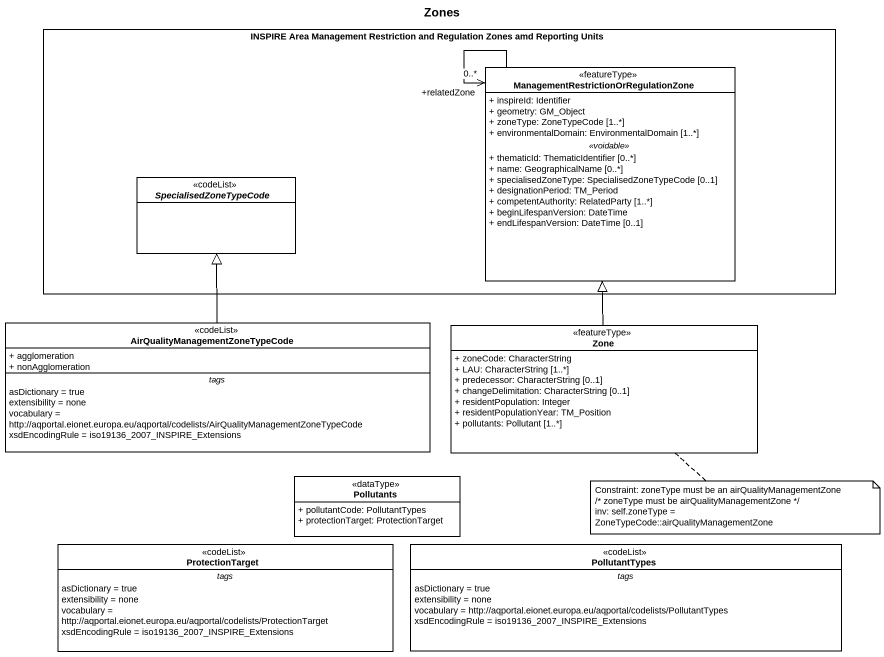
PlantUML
@startuml
title Zones
hide circle
hide empty members
skinparam classAttributeIconSize 0
rectangle "INSPIRE Area Management Restriction and Regulation Zones amd Reporting Units" as INSPIRE_Area_Management {
  class "ManagementRestrictionOrRegulationZone" as ManagementRestrictionOrRegul <<featureType>> {
    + inspireId: Identifier
    + geometry: GM_Object
    + zoneType: ZoneTypeCode [1..*]
    + environmentalDomain: EnvironmentalDomain [1..*]
    .. <<voidable>> ..
    + thematicId: ThematicIdentifier [0..*]
    + name: GeographicalName [0..*]
    + specialisedZoneType: SpecialisedZoneTypeCode [0..1]
    + designationPeriod: TM_Period
    + competentAuthority: RelatedParty [1..*]
    + beginLifespanVersion: DateTime
    + endLifespanVersion: DateTime [0..1]
  }
  abstract class SpecialisedZoneTypeCode <<codeList>>
}
class "AirQualityManagementZoneTypeCode" as AirQualityManagementZoneType <<codeList>> {
  + agglomeration
  + nonAgglomeration
  -- tags --
  asDictionary = true
  extensibility = none
  vocabulary = http://aqportal.eionet.europa.eu/aqportal/codelists/AirQualityManagementZoneTypeCode
  xsdEncodingRule = iso19136_2007_INSPIRE_Extensions
}
class Zone <<featureType>> {
  + zoneCode: CharacterString
  + LAU: CharacterString [1..*]
  + predecessor: CharacterString [0..1]
  + changeDelimitation: CharacterString [0..1]
  + residentPopulation: Integer
  + residentPopulationYear: TM_Position
  + pollutants: Pollutant [1..*]
}
class Pollutants <<dataType>> {
  + pollutantCode: PollutantTypes
  + protectionTarget: ProtectionTarget
}
class ProtectionTarget <<codeList>> {
  -- tags --
  asDictionary = true
  extensibility = none
  vocabulary = http://aqportal.eionet.europa.eu/aqportal/codelists/ProtectionTarget
  xsdEncodingRule = iso19136_2007_INSPIRE_Extensions
}
class PollutantTypes <<codeList>> {
  -- tags --
  asDictionary = true
  extensibility = none
  vocabulary = http://aqportal.eionet.europa.eu/aqportal/codelists/PollutantTypes
  xsdEncodingRule = iso19136_2007_INSPIRE_Extensions
}
ManagementRestrictionOrRegul --> "+relatedZone\n0..*" ManagementRestrictionOrRegul
AirQualityManagementZoneType -up-|> SpecialisedZoneTypeCode
Zone -up-|> ManagementRestrictionOrRegul
note bottom of Zone
  Constraint: zoneType must be an airQualityManagementZone
  /* zoneType must be airQualityManagementZone */
  inv: self.zoneType = ZoneTypeCode::airQualityManagementZone
end note
@enduml
